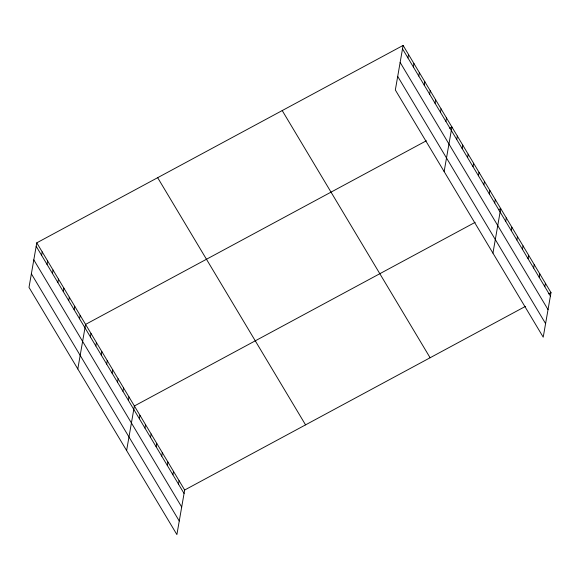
<?xml version="1.0" encoding="UTF-8"?>
<svg xmlns="http://www.w3.org/2000/svg" width="580" height="580" viewBox="0 0 580 580"><rect width="100%" height="100%" fill="white"/><g stroke="black" fill="none" stroke-linecap="round" stroke-linejoin="round"><path stroke-width="0.87" d="M36.779 242.831L29 287.39L176.893 534.579L184.665 490.02L36.779 242.831L403.107 45.421L551 292.61L543.221 337.168L395.335 89.98L403.107 45.421M41.601 255.331L42.202 251.894M47.023 264.393L47.625 260.957M52.447 273.463L53.048 270.026M57.869 282.525L58.464 279.089M63.292 291.588L63.887 288.151M68.716 300.65L69.31 297.214M74.139 309.713L74.733 306.276M79.561 318.775L80.156 315.339M77.807 368.967L85.579 324.401L426.343 140.773M90.4 336.907L91.002 333.464M95.823 345.97L96.425 342.533M101.246 355.032L101.848 351.596M106.669 364.095L107.271 360.658M112.092 373.158L112.694 369.721M117.515 382.22L118.117 378.784M122.938 391.283L123.54 387.846M128.361 400.345L128.963 396.909M126.607 450.537L134.386 405.978L475.143 222.343M139.374 418.753L139.969 415.316M144.957 428.091L145.558 424.654M150.546 437.429L151.148 433.992M156.129 446.767L156.731 443.33M161.719 456.105L162.32 452.668M167.308 465.443L167.903 462.006M172.891 474.781L173.493 471.344M178.481 484.119L179.082 480.682M407.936 57.92L408.53 54.484M413.359 66.983L413.953 63.546M418.782 76.052L419.376 72.616M424.197 85.115L424.799 81.678M429.62 94.177L430.222 90.741M435.043 103.24L435.645 99.803M440.466 112.302L441.068 108.866M445.889 121.365L446.491 117.928M444.135 171.557L451.914 126.991L449.587 128.245M456.736 139.497L457.337 136.053M462.159 148.56L462.76 145.123M467.582 157.622L468.183 154.186M473.004 166.685L473.606 163.248M478.427 175.747L479.029 172.311M483.85 184.81L484.452 181.373M489.274 193.872L489.875 190.436M494.697 202.935L495.298 199.498M492.942 253.126L500.714 208.568L498.394 209.815M505.702 221.343L506.304 217.906M511.292 230.68L511.893 227.244M516.882 240.018L517.476 236.582M522.464 249.356L523.066 245.92M528.054 258.695L528.655 255.258M533.636 268.032L534.238 264.596M539.226 277.37L539.828 273.934M544.816 286.708L545.41 283.272M184.665 490.02L525.429 306.385M548.673 293.857L551 292.61M402.513 48.858L550.398 296.046M400.142 62.43L548.035 309.618M397.699 76.415L545.591 323.596M282.221 110.57L430.113 357.751M157.666 177.69L305.558 424.872M36.177 246.268L184.07 493.457M33.807 259.84L181.7 507.029M31.371 273.825L179.256 521.007"/></g></svg>
